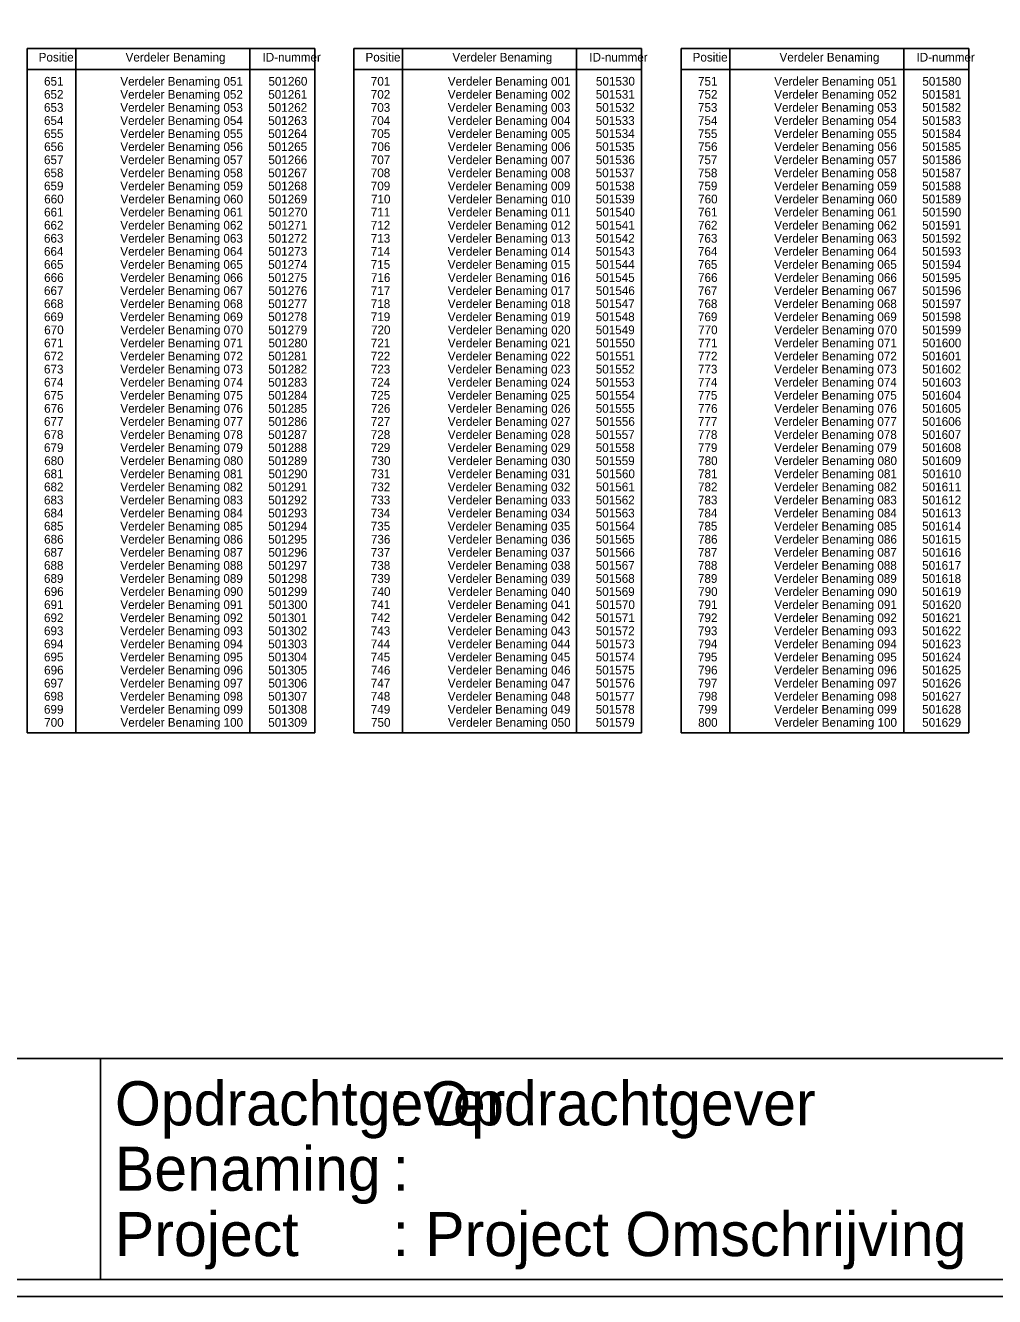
# Model space of a CAD drawing. Extents: x 692.7 to 772, y 1563.6 to 1616.7.
# Drawn here: x 717.61 to 739.82, y 1563.58 to 1592.73 of the extents above; entities that cross this region are included whole.
import ezdxf

# ---------------------------------------------------------------- set-up
doc = ezdxf.new("R2010")
doc.units = 0
doc.layers.add('Default', color=7, linetype='Continuous')
doc.layers.add('Kader', color=7, linetype='Continuous')

msp = doc.modelspace()

# ---------------------------------------------------------------- linework, layer by layer
at = {"layer": 'Default'}
for p, q in [((717.65, 1592.194), (717.65, 1576.503)), ((717.65, 1592.194), (724.243, 1592.194)), ((718.766, 1592.194), (718.766, 1576.503)), ((722.754, 1592.194), (722.754, 1576.503)), ((724.243, 1592.194), (724.243, 1576.503)), ((725.139, 1592.194), (725.139, 1576.503)), ((725.139, 1592.194), (731.732, 1592.194)), ((726.255, 1592.194), (726.255, 1576.503)), ((730.243, 1592.194), (730.243, 1576.503)), ((731.732, 1592.194), (731.732, 1576.503)), ((732.638, 1592.194), (732.638, 1576.503)), ((732.638, 1592.194), (739.231, 1592.194)), ((733.754, 1592.194), (733.754, 1576.503)), ((737.742, 1592.194), (737.742, 1576.503)), ((739.231, 1592.194), (739.231, 1576.503)), ((717.65, 1591.718), (724.243, 1591.718)), ((725.139, 1591.718), (731.732, 1591.718)), ((732.638, 1591.718), (739.231, 1591.718)), ((717.65, 1576.503), (724.243, 1576.503)), ((725.139, 1576.503), (731.732, 1576.503)), ((732.638, 1576.503), (739.231, 1576.503))]:
    msp.add_line(p, q, dxfattribs=at)
msp.add_lwpolyline([(693.124, 1569.042), (719.333, 1569.042), (719.333, 1563.975), (693.124, 1563.975)], close=True, dxfattribs=at)
at = {"layer": 'Kader'}
for points in [[(692.73, 1616.711), (770.894, 1616.711), (770.894, 1563.581), (692.73, 1563.581)], [(693.124, 1616.316), (770.5, 1616.316), (770.5, 1563.975), (693.124, 1563.975)], [(693.124, 1569.042), (719.333, 1569.042), (719.333, 1563.975), (693.124, 1563.975)], [(719.333, 1563.975), (770.5, 1563.975), (770.5, 1569.042), (719.333, 1569.042)], [(719.333, 1563.975), (744.916, 1563.975), (744.916, 1569.042), (719.333, 1569.042)]]:
    msp.add_lwpolyline(points, close=True, dxfattribs=at)

# ---------------------------------------------------------------- texts
at = {"layer": 'Default'}
for s, p in [('Positie', (717.913, 1591.897)), ('Verdeler Benaming', (719.905, 1591.897)), ('ID-nummer', (723.044, 1591.897)), ('Positie', (725.403, 1591.897)), ('Verdeler Benaming', (727.395, 1591.897)), ('ID-nummer', (730.534, 1591.897)), ('Positie', (732.901, 1591.897)), ('Verdeler Benaming', (734.893, 1591.897)), ('ID-nummer', (738.032, 1591.897)), ('651', (718.037, 1591.345)), ('Verdeler Benaming 051', (719.785, 1591.345)), ('501260', (723.18, 1591.345)), ('701', (725.526, 1591.345)), ('Verdeler Benaming 001', (727.291, 1591.345)), ('501530', (730.686, 1591.345)), ('751', (733.025, 1591.345)), ('Verdeler Benaming 051', (734.773, 1591.345)), ('501580', (738.167, 1591.345)), ('652', (718.036, 1591.045)), ('Verdeler Benaming 052', (719.784, 1591.045)), ('501261', (723.176, 1591.045)), ('702', (725.525, 1591.045)), ('Verdeler Benaming 002', (727.29, 1591.045)), ('501531', (730.683, 1591.045)), ('752', (733.024, 1591.045)), ('Verdeler Benaming 052', (734.772, 1591.045)), ('501581', (738.164, 1591.045)), ('653', (718.035, 1590.745)), ('Verdeler Benaming 053', (719.784, 1590.745)), ('501262', (723.175, 1590.745)), ('703', (725.525, 1590.745)), ('Verdeler Benaming 003', (727.29, 1590.745)), ('501532', (730.682, 1590.745)), ('753', (733.023, 1590.745)), ('Verdeler Benaming 053', (734.771, 1590.745)), ('501582', (738.163, 1590.745)), ('654', (718.035, 1590.445)), ('Verdeler Benaming 054', (719.784, 1590.445)), ('501263', (723.175, 1590.445)), ('704', (725.525, 1590.445)), ('Verdeler Benaming 004', (727.29, 1590.445)), ('501533', (730.681, 1590.445)), ('754', (733.023, 1590.445)), ('Verdeler Benaming 054', (734.772, 1590.445)), ('501583', (738.163, 1590.445)), ('655', (718.035, 1590.145)), ('Verdeler Benaming 055', (719.783, 1590.145)), ('501264', (723.175, 1590.145)), ('705', (725.524, 1590.145)), ('Verdeler Benaming 005', (727.289, 1590.145)), ('501534', (730.681, 1590.145)), ('755', (733.023, 1590.145)), ('Verdeler Benaming 055', (734.771, 1590.145)), ('501584', (738.163, 1590.145)), ('656', (718.038, 1589.845)), ('Verdeler Benaming 056', (719.786, 1589.845)), ('501265', (723.174, 1589.845)), ('706', (725.528, 1589.845)), ('Verdeler Benaming 006', (727.293, 1589.845)), ('501535', (730.681, 1589.845)), ('756', (733.026, 1589.845)), ('Verdeler Benaming 056', (734.774, 1589.845)), ('501585', (738.162, 1589.845)), ('657', (718.035, 1589.545)), ('Verdeler Benaming 057', (719.784, 1589.545)), ('501266', (723.178, 1589.545)), ('707', (725.525, 1589.545)), ('Verdeler Benaming 007', (727.29, 1589.545)), ('501536', (730.684, 1589.545)), ('757', (733.023, 1589.545)), ('Verdeler Benaming 057', (734.771, 1589.545)), ('501586', (738.165, 1589.545)), ('658', (718.035, 1589.245)), ('Verdeler Benaming 058', (719.783, 1589.245)), ('501267', (723.175, 1589.245)), ('708', (725.525, 1589.245)), ('Verdeler Benaming 008', (727.29, 1589.245)), ('501537', (730.681, 1589.245)), ('758', (733.023, 1589.245)), ('Verdeler Benaming 058', (734.771, 1589.245)), ('501587', (738.163, 1589.245)), ('659', (718.035, 1588.945)), ('Verdeler Benaming 059', (719.783, 1588.945)), ('501268', (723.175, 1588.945)), ('709', (725.525, 1588.945)), ('Verdeler Benaming 009', (727.29, 1588.945)), ('501538', (730.681, 1588.945)), ('759', (733.023, 1588.945)), ('Verdeler Benaming 059', (734.771, 1588.945)), ('501588', (738.163, 1588.945)), ('660', (718.04, 1588.645)), ('Verdeler Benaming 060', (719.788, 1588.645)), ('501269', (723.175, 1588.645)), ('710', (725.53, 1588.645)), ('Verdeler Benaming 010', (727.295, 1588.645)), ('501539', (730.681, 1588.645)), ('760', (733.028, 1588.645)), ('Verdeler Benaming 060', (734.776, 1588.645)), ('501589', (738.163, 1588.645)), ('661', (718.037, 1588.345)), ('Verdeler Benaming 061', (719.785, 1588.345)), ('501270', (723.18, 1588.345)), ('711', (725.526, 1588.345)), ('Verdeler Benaming 011', (727.291, 1588.345)), ('501540', (730.686, 1588.345)), ('761', (733.025, 1588.345)), ('Verdeler Benaming 061', (734.773, 1588.345)), ('501590', (738.167, 1588.345)), ('662', (718.036, 1588.045)), ('Verdeler Benaming 062', (719.784, 1588.045)), ('501271', (723.176, 1588.045)), ('712', (725.525, 1588.045)), ('Verdeler Benaming 012', (727.29, 1588.045)), ('501541', (730.683, 1588.045)), ('762', (733.024, 1588.045)), ('Verdeler Benaming 062', (734.772, 1588.045)), ('501591', (738.164, 1588.045)), ('663', (718.035, 1587.745)), ('Verdeler Benaming 063', (719.784, 1587.745)), ('501272', (723.175, 1587.745)), ('713', (725.525, 1587.745)), ('Verdeler Benaming 013', (727.29, 1587.745)), ('501542', (730.682, 1587.745)), ('763', (733.023, 1587.745)), ('Verdeler Benaming 063', (734.771, 1587.745)), ('501592', (738.163, 1587.745)), ('664', (718.035, 1587.445)), ('Verdeler Benaming 064', (719.784, 1587.445)), ('501273', (723.175, 1587.445)), ('714', (725.525, 1587.445)), ('Verdeler Benaming 014', (727.29, 1587.445)), ('501543', (730.681, 1587.445)), ('764', (733.023, 1587.445)), ('Verdeler Benaming 064', (734.772, 1587.445)), ('501593', (738.163, 1587.445)), ('665', (718.035, 1587.145)), ('Verdeler Benaming 065', (719.783, 1587.145)), ('501274', (723.175, 1587.145)), ('715', (725.524, 1587.145)), ('Verdeler Benaming 015', (727.289, 1587.145)), ('501544', (730.681, 1587.145)), ('765', (733.023, 1587.145)), ('Verdeler Benaming 065', (734.771, 1587.145)), ('501594', (738.163, 1587.145)), ('666', (718.038, 1586.845)), ('Verdeler Benaming 066', (719.786, 1586.845)), ('501275', (723.174, 1586.845)), ('716', (725.528, 1586.845)), ('Verdeler Benaming 016', (727.293, 1586.845)), ('501545', (730.681, 1586.845)), ('766', (733.026, 1586.845)), ('Verdeler Benaming 066', (734.774, 1586.845)), ('501595', (738.162, 1586.845)), ('667', (718.035, 1586.545)), ('Verdeler Benaming 067', (719.784, 1586.545)), ('501276', (723.178, 1586.545)), ('717', (725.525, 1586.545)), ('Verdeler Benaming 017', (727.29, 1586.545)), ('501546', (730.684, 1586.545)), ('767', (733.023, 1586.545)), ('Verdeler Benaming 067', (734.771, 1586.545)), ('501596', (738.165, 1586.545)), ('668', (718.035, 1586.245)), ('Verdeler Benaming 068', (719.783, 1586.245)), ('501277', (723.175, 1586.245)), ('718', (725.525, 1586.245)), ('Verdeler Benaming 018', (727.29, 1586.245)), ('501547', (730.681, 1586.245)), ('768', (733.023, 1586.245)), ('Verdeler Benaming 068', (734.771, 1586.245)), ('501597', (738.163, 1586.245)), ('669', (718.035, 1585.945)), ('Verdeler Benaming 069', (719.783, 1585.945)), ('501278', (723.175, 1585.945)), ('719', (725.525, 1585.945)), ('Verdeler Benaming 019', (727.29, 1585.945)), ('501548', (730.681, 1585.945)), ('769', (733.023, 1585.945)), ('Verdeler Benaming 069', (734.771, 1585.945)), ('501598', (738.163, 1585.945)), ('670', (718.04, 1585.645)), ('Verdeler Benaming 070', (719.788, 1585.645)), ('501279', (723.175, 1585.645)), ('720', (725.53, 1585.645)), ('Verdeler Benaming 020', (727.295, 1585.645)), ('501549', (730.681, 1585.645)), ('770', (733.028, 1585.645)), ('Verdeler Benaming 070', (734.776, 1585.645)), ('501599', (738.163, 1585.645)), ('671', (718.037, 1585.345)), ('Verdeler Benaming 071', (719.785, 1585.345)), ('501280', (723.18, 1585.345)), ('721', (725.526, 1585.345)), ('Verdeler Benaming 021', (727.291, 1585.345)), ('501550', (730.686, 1585.345)), ('771', (733.025, 1585.345)), ('Verdeler Benaming 071', (734.773, 1585.345)), ('501600', (738.167, 1585.345)), ('672', (718.036, 1585.045)), ('Verdeler Benaming 072', (719.784, 1585.045)), ('501281', (723.176, 1585.045)), ('722', (725.525, 1585.045)), ('Verdeler Benaming 022', (727.29, 1585.045)), ('501551', (730.683, 1585.045)), ('772', (733.024, 1585.045)), ('Verdeler Benaming 072', (734.772, 1585.045)), ('501601', (738.164, 1585.045)), ('673', (718.035, 1584.745)), ('Verdeler Benaming 073', (719.784, 1584.745)), ('501282', (723.175, 1584.745)), ('723', (725.525, 1584.745)), ('Verdeler Benaming 023', (727.29, 1584.745)), ('501552', (730.682, 1584.745)), ('773', (733.023, 1584.745)), ('Verdeler Benaming 073', (734.771, 1584.745)), ('501602', (738.163, 1584.745)), ('674', (718.035, 1584.445)), ('Verdeler Benaming 074', (719.784, 1584.445)), ('501283', (723.175, 1584.445)), ('724', (725.525, 1584.445)), ('Verdeler Benaming 024', (727.29, 1584.445)), ('501553', (730.681, 1584.445)), ('774', (733.023, 1584.445)), ('Verdeler Benaming 074', (734.772, 1584.445)), ('501603', (738.163, 1584.445)), ('675', (718.035, 1584.145)), ('Verdeler Benaming 075', (719.783, 1584.145)), ('501284', (723.175, 1584.145)), ('725', (725.524, 1584.145)), ('Verdeler Benaming 025', (727.289, 1584.145)), ('501554', (730.681, 1584.145)), ('775', (733.023, 1584.145)), ('Verdeler Benaming 075', (734.771, 1584.145)), ('501604', (738.163, 1584.145)), ('676', (718.038, 1583.845)), ('Verdeler Benaming 076', (719.786, 1583.845)), ('501285', (723.174, 1583.845)), ('726', (725.528, 1583.845)), ('Verdeler Benaming 026', (727.293, 1583.845)), ('501555', (730.681, 1583.845)), ('776', (733.026, 1583.845)), ('Verdeler Benaming 076', (734.774, 1583.845)), ('501605', (738.162, 1583.845)), ('677', (718.035, 1583.545)), ('Verdeler Benaming 077', (719.784, 1583.545)), ('501286', (723.178, 1583.545)), ('727', (725.525, 1583.545)), ('Verdeler Benaming 027', (727.29, 1583.545)), ('501556', (730.684, 1583.545)), ('777', (733.023, 1583.545)), ('Verdeler Benaming 077', (734.771, 1583.545)), ('501606', (738.165, 1583.545)), ('678', (718.035, 1583.245)), ('Verdeler Benaming 078', (719.783, 1583.245)), ('501287', (723.175, 1583.245)), ('728', (725.525, 1583.245)), ('Verdeler Benaming 028', (727.29, 1583.245)), ('501557', (730.681, 1583.245)), ('778', (733.023, 1583.245)), ('Verdeler Benaming 078', (734.771, 1583.245)), ('501607', (738.163, 1583.245)), ('679', (718.035, 1582.945)), ('Verdeler Benaming 079', (719.783, 1582.945)), ('501288', (723.175, 1582.945)), ('729', (725.525, 1582.945)), ('Verdeler Benaming 029', (727.29, 1582.945)), ('501558', (730.681, 1582.945)), ('779', (733.023, 1582.945)), ('Verdeler Benaming 079', (734.771, 1582.945)), ('501608', (738.163, 1582.945)), ('680', (718.04, 1582.645)), ('Verdeler Benaming 080', (719.788, 1582.645)), ('501289', (723.175, 1582.645)), ('730', (725.53, 1582.645)), ('Verdeler Benaming 030', (727.295, 1582.645)), ('501559', (730.681, 1582.645)), ('780', (733.028, 1582.645)), ('Verdeler Benaming 080', (734.776, 1582.645)), ('501609', (738.163, 1582.645)), ('681', (718.037, 1582.345)), ('Verdeler Benaming 081', (719.785, 1582.345)), ('501290', (723.18, 1582.345)), ('731', (725.526, 1582.345)), ('Verdeler Benaming 031', (727.291, 1582.345)), ('501560', (730.686, 1582.345)), ('781', (733.025, 1582.345)), ('Verdeler Benaming 081', (734.773, 1582.345)), ('501610', (738.167, 1582.345)), ('682', (718.036, 1582.045)), ('Verdeler Benaming 082', (719.784, 1582.045)), ('501291', (723.176, 1582.045)), ('732', (725.525, 1582.045)), ('Verdeler Benaming 032', (727.29, 1582.045)), ('501561', (730.683, 1582.045)), ('782', (733.024, 1582.045)), ('Verdeler Benaming 082', (734.772, 1582.045)), ('501611', (738.164, 1582.045)), ('683', (718.035, 1581.745)), ('Verdeler Benaming 083', (719.784, 1581.745)), ('501292', (723.175, 1581.745)), ('733', (725.525, 1581.745)), ('Verdeler Benaming 033', (727.29, 1581.745)), ('501562', (730.682, 1581.745)), ('783', (733.023, 1581.745)), ('Verdeler Benaming 083', (734.771, 1581.745)), ('501612', (738.163, 1581.745)), ('684', (718.035, 1581.445)), ('Verdeler Benaming 084', (719.784, 1581.445)), ('501293', (723.175, 1581.445)), ('734', (725.525, 1581.445)), ('Verdeler Benaming 034', (727.29, 1581.445)), ('501563', (730.681, 1581.445)), ('784', (733.023, 1581.445)), ('Verdeler Benaming 084', (734.772, 1581.445)), ('501613', (738.163, 1581.445)), ('685', (718.035, 1581.145)), ('Verdeler Benaming 085', (719.783, 1581.145)), ('501294', (723.175, 1581.145)), ('735', (725.524, 1581.145)), ('Verdeler Benaming 035', (727.289, 1581.145)), ('501564', (730.681, 1581.145)), ('785', (733.023, 1581.145)), ('Verdeler Benaming 085', (734.771, 1581.145)), ('501614', (738.163, 1581.145)), ('686', (718.038, 1580.845)), ('Verdeler Benaming 086', (719.786, 1580.845)), ('501295', (723.174, 1580.845)), ('736', (725.528, 1580.845)), ('Verdeler Benaming 036', (727.293, 1580.845)), ('501565', (730.681, 1580.845)), ('786', (733.026, 1580.845)), ('Verdeler Benaming 086', (734.774, 1580.845)), ('501615', (738.162, 1580.845)), ('687', (718.035, 1580.545)), ('Verdeler Benaming 087', (719.784, 1580.545)), ('501296', (723.178, 1580.545)), ('737', (725.525, 1580.545)), ('Verdeler Benaming 037', (727.29, 1580.545)), ('501566', (730.684, 1580.545)), ('787', (733.023, 1580.545)), ('Verdeler Benaming 087', (734.771, 1580.545)), ('501616', (738.165, 1580.545)), ('688', (718.035, 1580.245)), ('Verdeler Benaming 088', (719.783, 1580.245)), ('501297', (723.175, 1580.245)), ('738', (725.525, 1580.245)), ('Verdeler Benaming 038', (727.29, 1580.245)), ('501567', (730.681, 1580.245)), ('788', (733.023, 1580.245)), ('Verdeler Benaming 088', (734.771, 1580.245)), ('501617', (738.163, 1580.245)), ('689', (718.035, 1579.945)), ('Verdeler Benaming 089', (719.783, 1579.945)), ('501298', (723.175, 1579.945)), ('739', (725.525, 1579.945)), ('Verdeler Benaming 039', (727.29, 1579.945)), ('501568', (730.681, 1579.945)), ('789', (733.023, 1579.945)), ('Verdeler Benaming 089', (734.771, 1579.945)), ('501618', (738.163, 1579.945)), ('696', (718.04, 1579.645)), ('Verdeler Benaming 090', (719.788, 1579.645)), ('501299', (723.175, 1579.645)), ('740', (725.53, 1579.645)), ('Verdeler Benaming 040', (727.295, 1579.645)), ('501569', (730.681, 1579.645)), ('790', (733.028, 1579.645)), ('Verdeler Benaming 090', (734.776, 1579.645)), ('501619', (738.163, 1579.645)), ('691', (718.037, 1579.345)), ('Verdeler Benaming 091', (719.785, 1579.345)), ('501300', (723.18, 1579.345)), ('741', (725.526, 1579.345)), ('Verdeler Benaming 041', (727.291, 1579.345)), ('501570', (730.686, 1579.345)), ('791', (733.025, 1579.345)), ('Verdeler Benaming 091', (734.773, 1579.345)), ('501620', (738.167, 1579.345)), ('692', (718.036, 1579.045)), ('Verdeler Benaming 092', (719.784, 1579.045)), ('501301', (723.176, 1579.045)), ('742', (725.525, 1579.045)), ('Verdeler Benaming 042', (727.29, 1579.045)), ('501571', (730.683, 1579.045)), ('792', (733.024, 1579.045)), ('Verdeler Benaming 092', (734.772, 1579.045)), ('501621', (738.164, 1579.045)), ('693', (718.035, 1578.745)), ('Verdeler Benaming 093', (719.784, 1578.745)), ('501302', (723.175, 1578.745)), ('743', (725.525, 1578.745)), ('Verdeler Benaming 043', (727.29, 1578.745)), ('501572', (730.682, 1578.745)), ('793', (733.023, 1578.745)), ('Verdeler Benaming 093', (734.771, 1578.745)), ('501622', (738.163, 1578.745)), ('694', (718.035, 1578.445)), ('Verdeler Benaming 094', (719.784, 1578.445)), ('501303', (723.175, 1578.445)), ('744', (725.525, 1578.445)), ('Verdeler Benaming 044', (727.29, 1578.445)), ('501573', (730.681, 1578.445)), ('794', (733.023, 1578.445)), ('Verdeler Benaming 094', (734.772, 1578.445)), ('501623', (738.163, 1578.445)), ('695', (718.035, 1578.145)), ('Verdeler Benaming 095', (719.783, 1578.145)), ('501304', (723.175, 1578.145)), ('745', (725.524, 1578.145)), ('Verdeler Benaming 045', (727.289, 1578.145)), ('501574', (730.681, 1578.145)), ('795', (733.023, 1578.145)), ('Verdeler Benaming 095', (734.771, 1578.145)), ('501624', (738.163, 1578.145)), ('696', (718.038, 1577.845)), ('Verdeler Benaming 096', (719.786, 1577.845)), ('501305', (723.174, 1577.845)), ('746', (725.528, 1577.845)), ('Verdeler Benaming 046', (727.293, 1577.845)), ('501575', (730.681, 1577.845)), ('796', (733.026, 1577.845)), ('Verdeler Benaming 096', (734.774, 1577.845)), ('501625', (738.162, 1577.845)), ('697', (718.035, 1577.545)), ('Verdeler Benaming 097', (719.784, 1577.545)), ('501306', (723.178, 1577.545)), ('747', (725.525, 1577.545)), ('Verdeler Benaming 047', (727.29, 1577.545)), ('501576', (730.684, 1577.545)), ('797', (733.023, 1577.545)), ('Verdeler Benaming 097', (734.771, 1577.545)), ('501626', (738.165, 1577.545)), ('698', (718.035, 1577.245)), ('Verdeler Benaming 098', (719.783, 1577.245)), ('501307', (723.175, 1577.245)), ('748', (725.525, 1577.245)), ('Verdeler Benaming 048', (727.29, 1577.245)), ('501577', (730.681, 1577.245)), ('798', (733.023, 1577.245)), ('Verdeler Benaming 098', (734.771, 1577.245)), ('501627', (738.163, 1577.245)), ('699', (718.035, 1576.945)), ('Verdeler Benaming 099', (719.783, 1576.945)), ('501308', (723.175, 1576.945)), ('749', (725.525, 1576.945)), ('Verdeler Benaming 049', (727.29, 1576.945)), ('501578', (730.681, 1576.945)), ('799', (733.023, 1576.945)), ('Verdeler Benaming 099', (734.771, 1576.945)), ('501628', (738.163, 1576.945)), ('700', (718.04, 1576.645)), ('Verdeler Benaming 100', (719.788, 1576.645)), ('501309', (723.175, 1576.645)), ('750', (725.53, 1576.645)), ('Verdeler Benaming 050', (727.295, 1576.645)), ('501579', (730.681, 1576.645)), ('800', (733.028, 1576.645)), ('Verdeler Benaming 100', (734.776, 1576.645)), ('501629', (738.163, 1576.645))]:
    msp.add_text(s, height=0.2, dxfattribs=at).set_placement(p)
at = {"layer": 'Kader'}
for s, height, p in [('Opdrachtgever', 1.01183, (719.661, 1567.506)), ('Opdrachtgever', 1.01183, (726.772, 1567.506)), (':', 1.012, (726.023, 1567.506)), ('Benaming', 1.0118, (719.661, 1566.007)), (':', 1.012, (726.023, 1566.007)), ('Project', 1.0118, (719.661, 1564.508)), ('Project Omschrijving', 1.01183, (726.772, 1564.508)), (':', 1.012, (726.023, 1564.508))]:
    msp.add_text(s, height=height, dxfattribs=at).set_placement(p)

doc.saveas('drawing.dxf')
